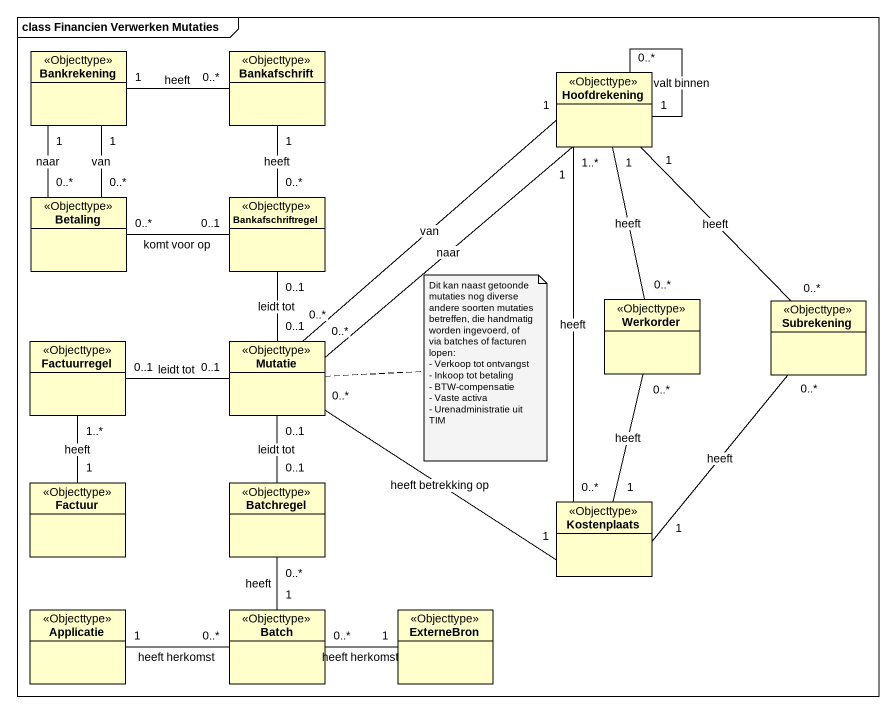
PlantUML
@startuml
mainframe class Financien Verwerken Mutaties
hide circle
hide empty members
class Bankrekening <<Objecttype>>
class Bankafschrift <<Objecttype>>
class Hoofdrekening <<Objecttype>>
class Betaling <<Objecttype>>
class Bankafschriftregel <<Objecttype>>
class Factuurregel <<Objecttype>>
class Mutatie <<Objecttype>>
class Werkorder <<Objecttype>>
class Subrekening <<Objecttype>>
class Factuur <<Objecttype>>
class Batchregel <<Objecttype>>
class Kostenplaats <<Objecttype>>
class Applicatie <<Objecttype>>
class Batch <<Objecttype>>
class ExterneBron <<Objecttype>>
Bankrekening "1" -right- "0..*" Bankafschrift : heeft
Bankrekening "1" -- "0..*" Betaling : naar
Bankrekening "1" -- "0..*" Betaling : van
Bankafschrift "1" -- "0..*" Bankafschriftregel : heeft
Hoofdrekening "1" -- "0..*" Hoofdrekening : valt binnen
Hoofdrekening "1" -- "0..*" Werkorder : heeft
Hoofdrekening "1" -- "0..*" Subrekening : heeft
Hoofdrekening "1..*" -- "0..*" Kostenplaats : heeft
Betaling "0..*" -right- "0..1" Bankafschriftregel : komt voor op
Bankafschriftregel "0..1" -- "0..1" Mutatie : leidt tot
Factuurregel "0..1" -right- "0..1" Mutatie : leidt tot
Mutatie "0..*" -up- "1" Hoofdrekening : naar
Mutatie "0..*" -up- "1" Hoofdrekening : van
Mutatie "0..*" -right- "1" Kostenplaats : heeft betrekking op
Factuur "1" -up- "1..*" Factuurregel : heeft
Batchregel "0..1" -up- "0..1" Mutatie : leidt tot
Kostenplaats "1" -up- "0..*" Werkorder : heeft
Kostenplaats "1" -up- "0..*" Subrekening : heeft
Applicatie "1" -right- "0..*" Batch : heeft herkomst
Batch "1" -up- "0..*" Batchregel : heeft
Batch "0..*" -right- "1" ExterneBron : heeft herkomst
note right of Mutatie
  Dit kan naast getoonde mutaties nog diverse andere soorten mutaties betreffen, die handmatig worden ingevoerd, of via batches of facturen lopen:
  - Verkoop tot ontvangst
  - Inkoop tot betaling
  - BTW-compensatie
  - Vaste activa
  - Urenadministratie uit TIM
end note
@enduml
